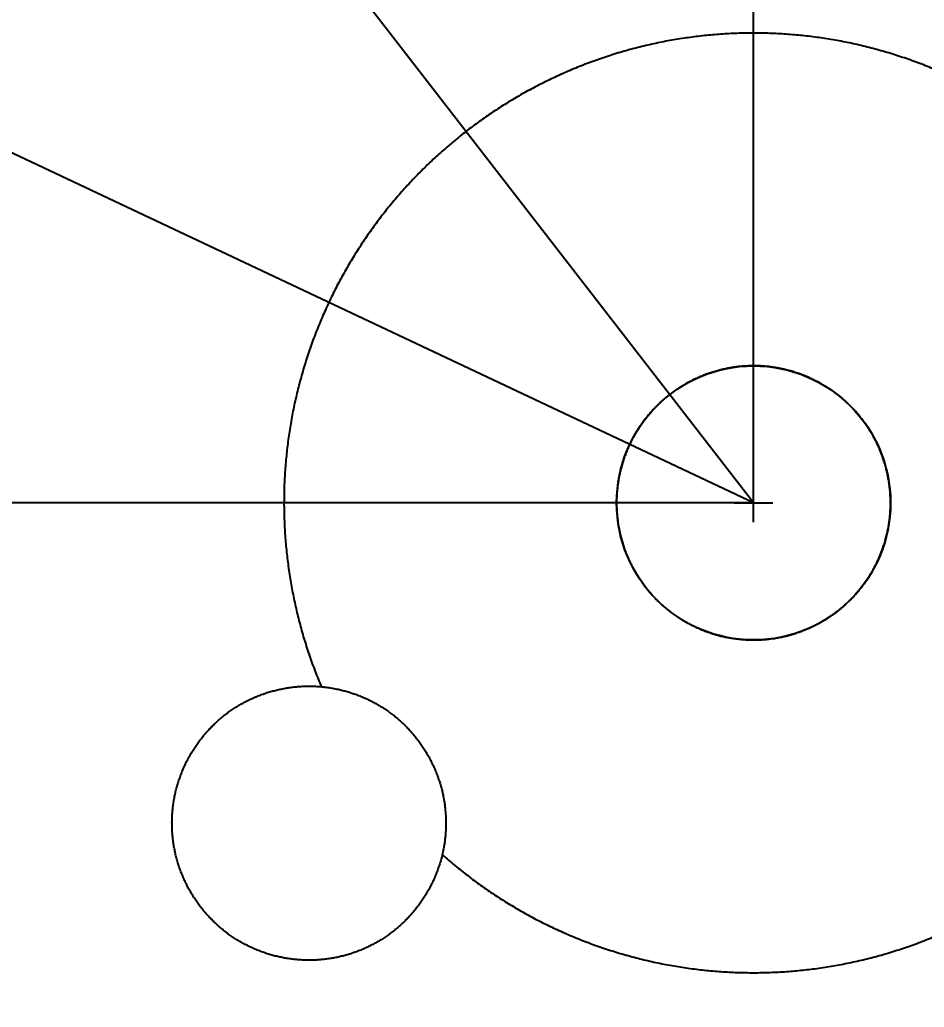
# Model space of a CAD drawing. Header units: inches. Extents: x -422 to 301, y 482 to 1125.
# Drawn here: x -41 to -31.71, y 807.38 to 817.51 of the extents above; entities that cross this region are included whole.
import ezdxf

# ---------------------------------------------------------------- set-up
doc = ezdxf.new("R2010")
doc.units = ezdxf.units.IN
doc.header["$LTSCALE"] = 1.21
doc.header["$MEASUREMENT"] = 0
doc.header["$PDMODE"] = 3
doc.header["$PDSIZE"] = 0.3125
doc.layers.get('0').update_dxf_attribs({"color": 5, "linetype": 'CONTINUOUS'})
doc.layers.get('Defpoints').update_dxf_attribs({"linetype": 'CONTINUOUS'})
doc.layers.add('剖面线层', color=2, linetype='CONTINUOUS', lineweight=25)
doc.styles.get("Standard").update_dxf_attribs({"font": 'txt', "width": 0.8})
doc.dimstyles.get("Standard").update_dxf_attribs({"dimtxt": 0.15625, "dimasz": 0.1875, "dimexe": 0.18, "dimexo": 0.0625, "dimgap": 0.09, "dimtad": 0, "dimtih": 1, "dimtoh": 1, "dimzin": 4, "dimdsep": 46, "dimtxsty": 'Standard', "dimblk": 'CLOSED', "dimblk1": 'CLOSED', "dimblk2": 'CLOSED', "dimcen": 0.09, "dimadec": 0, "dimazin": 0, "dimtp": 0.01, "dimtm": 0.01, "dimtfac": 1, "dimtofl": 0, "dimtmove": 0, "dimatfit": 3, "dimldrblk": 'CLOSED', "dimfxl": 1, "dimtolj": 1, "dimtzin": 4, "dimarcsym": 0})
picture_1 = doc.add_image_def('image1.jpg', size_in_pixel=(750, 1017))

# ---------------------------------------------------------------- blocks, each defined once
blk = doc.blocks.new('_ClosedBlank')
at = {"color": 0, "linetype": 'ByBlock', "lineweight": -2}
for p, q in [((-1, 0.1667), (0, 0)), ((-1, 0.1667), (-1, -0.1667)), ((0, 0), (-1, -0.1667))]:
    blk.add_line(p, q, dxfattribs=at)
blk = doc.blocks.new('*D35')
at = {"color": 0, "lineweight": -2, "transparency": 16777216}
for p, q in [((-47.689, 824.258), (-44.314, 821.482)), ((-33.46, 812.355), (-33.46, 812.751)), ((-33.658, 812.553), (-33.262, 812.553))]:
    blk.add_line(p, q, dxfattribs=at)
at = {"layer": 'Defpoints', "color": 0, "transparency": 16777216}
for p in [(-42.77, 820.212), (-24.151, 804.895)]:
    blk.add_point(p, dxfattribs=at)
at = {"color": 0, "lineweight": -2, "transparency": 16777216, "xscale": 2, "yscale": 2, "zscale": 2, "rotation": 320.558791969934}
blk.add_blockref('_ClosedBlank', (-42.77, 820.212), dxfattribs=at)
at = {"color": 0, "transparency": 16777216, "insert": (-51.775, 827.619), "char_height": 3, "attachment_point": 5, "rotation": 320.5588}
blk.add_mtext('\\A1;∅24.11', dxfattribs=at)
blk = doc.blocks.new('*D36')
at = {"color": 0, "lineweight": -2, "transparency": 16777216}
blk.add_line((-43.761, 817.41), (-48.582, 819.683), dxfattribs=at)
for start, end in [(97.0253, 112.1797), (132.5775, 147.732)]:
    blk.add_arc((-33.46, 812.553), 16.322, start, end, dxfattribs=at)
at = {"layer": 'Defpoints', "color": 0, "transparency": 16777216}
for p in [(-33.46, 831.082), (-39.465, 827.73), (-43.637, 817.351), (-33.46, 812.553), (-33.46, 812.553)]:
    blk.add_point(p, dxfattribs=at)
at = {"color": 0, "lineweight": -2, "transparency": 16777216, "xscale": 2, "yscale": 2, "zscale": 2}
for p, rotation in [((-33.46, 828.875), 3.512627299331547), ((-48.224, 819.514), 241.2446110549045)]:
    blk.add_blockref('_ClosedBlank', p, dxfattribs=dict(at, rotation=rotation))
at = {"color": 0, "transparency": 16777216, "insert": (-42.201, 826.337), "char_height": 3, "attachment_point": 5, "rotation": 32.3786}
blk.add_mtext('\\A1;65°', dxfattribs=at)

msp = doc.modelspace()

# ---------------------------------------------------------------- linework, layer by layer
for q in [(-33.46, 831.082), (-40.842, 822.084), (-43.637, 817.351)]:
    msp.add_line((-33.46, 812.553), q)
at = {"color": 1}
msp.add_line((-33.46, 812.553), (-79.199, 812.553), dxfattribs=at)
for radius in [11.959, 1.406]:
    msp.add_circle((-33.46, 812.553), radius)
at = {"layer": '剖面线层', "color": 1, "linetype": 'Continuous', "lineweight": 25}
for p, q in [((-37.873, 810.664), (-37.873, 810.664)), ((-37.727, 810.641), (-37.711, 810.637)), ((-37.585, 810.602), (-37.564, 810.595)), ((-37.471, 810.558), (-37.466, 810.556)), ((-37.382, 810.517), (-37.372, 810.512)), ((-37.275, 810.456), (-37.261, 810.446)), ((-36.632, 809.456), (-36.629, 809.435)), ((-36.619, 809.236), (-36.62, 809.227)), ((-36.662, 808.92), (-36.669, 808.896)), ((-36.657, 808.944), (-36.662, 808.92))]:
    msp.add_line(p, q, dxfattribs=at)
at = {"layer": '剖面线层', "color": 1}
msp.add_circle((-33.461, 812.553), 10.045, dxfattribs=at)
at = {"layer": '剖面线层', "color": 1, "linetype": 'Continuous', "lineweight": 25}
for points, knots in [([(-30.264, 816.163), (-30.27, 816.169), (-30.297, 816.193), (-30.345, 816.234), (-30.41, 816.288), (-30.476, 816.341), (-30.542, 816.392), (-30.61, 816.442), (-30.678, 816.492), (-30.747, 816.54), (-30.817, 816.586), (-30.888, 816.632), (-30.959, 816.676), (-31.032, 816.719), (-31.105, 816.761), (-31.179, 816.801), (-31.253, 816.841), (-31.328, 816.878), (-31.404, 816.915), (-31.48, 816.95), (-31.558, 816.984), (-31.635, 817.017), (-31.713, 817.048), (-31.792, 817.078), (-31.871, 817.106), (-31.951, 817.133), (-32.031, 817.159), (-32.112, 817.183), (-32.193, 817.206), (-32.274, 817.227), (-32.356, 817.247), (-32.438, 817.266), (-32.52, 817.283), (-32.603, 817.299), (-32.686, 817.313), (-32.769, 817.326), (-32.853, 817.337), (-32.936, 817.347), (-33.02, 817.355), (-33.104, 817.362), (-33.188, 817.368), (-33.272, 817.372), (-33.356, 817.374), (-33.44, 817.375), (-33.524, 817.375), (-33.608, 817.373), (-33.692, 817.37), (-33.776, 817.365), (-33.86, 817.359), (-33.944, 817.351), (-34.028, 817.342), (-34.111, 817.331), (-34.195, 817.319), (-34.278, 817.306), (-34.361, 817.291), (-34.443, 817.274), (-34.525, 817.256), (-34.607, 817.237), (-34.689, 817.216), (-34.77, 817.194), (-34.851, 817.171), (-34.931, 817.146), (-35.011, 817.119), (-35.091, 817.092), (-35.169, 817.062), (-35.248, 817.032), (-35.326, 817), (-35.403, 816.967), (-35.48, 816.932), (-35.556, 816.896), (-35.631, 816.859), (-35.706, 816.821), (-35.78, 816.781), (-35.854, 816.74), (-35.926, 816.697), (-35.998, 816.654), (-36.07, 816.609), (-36.14, 816.562), (-36.21, 816.515), (-36.278, 816.467), (-36.346, 816.417), (-36.413, 816.366), (-36.479, 816.314), (-36.544, 816.26), (-36.609, 816.206), (-36.672, 816.151), (-36.734, 816.094), (-36.795, 816.036), (-36.856, 815.978), (-36.915, 815.918), (-36.973, 815.857), (-37.03, 815.795), (-37.086, 815.732), (-37.141, 815.669), (-37.195, 815.604), (-37.248, 815.538), (-37.299, 815.472), (-37.35, 815.404), (-37.399, 815.336), (-37.447, 815.267), (-37.493, 815.197), (-37.539, 815.126), (-37.583, 815.054), (-37.626, 814.982), (-37.668, 814.909), (-37.708, 814.835), (-37.748, 814.761), (-37.785, 814.686), (-37.822, 814.61), (-37.857, 814.533), (-37.891, 814.456), (-37.924, 814.379), (-37.955, 814.301), (-37.985, 814.222), (-38.013, 814.143), (-38.04, 814.063), (-38.066, 813.983), (-38.09, 813.902), (-38.113, 813.821), (-38.134, 813.74), (-38.154, 813.658), (-38.173, 813.576), (-38.19, 813.494), (-38.206, 813.411), (-38.22, 813.328), (-38.233, 813.245), (-38.244, 813.161), (-38.254, 813.078), (-38.262, 812.994), (-38.269, 812.91), (-38.275, 812.826), (-38.279, 812.742), (-38.281, 812.658), (-38.282, 812.574), (-38.282, 812.49), (-38.28, 812.406), (-38.277, 812.321), (-38.272, 812.237), (-38.266, 812.154), (-38.258, 812.07), (-38.249, 811.986), (-38.238, 811.903), (-38.226, 811.819), (-38.213, 811.736), (-38.198, 811.653), (-38.181, 811.571), (-38.163, 811.489), (-38.144, 811.407), (-38.123, 811.325), (-38.101, 811.244), (-38.078, 811.163), (-38.053, 811.083), (-38.026, 811.003), (-37.999, 810.923), (-37.97, 810.844), (-37.939, 810.766), (-37.915, 810.707), (-37.901, 810.674), (-37.898, 810.667)], [0, 0, 0, 0, 0.001797, 0.008265, 0.014736, 0.021206, 0.027677, 0.034149, 0.040618, 0.047086, 0.053558, 0.060027, 0.066501, 0.072967, 0.07944, 0.085907, 0.092378, 0.098848, 0.105323, 0.111789, 0.118259, 0.124729, 0.1312, 0.137674, 0.144144, 0.150611, 0.157082, 0.163552, 0.17002, 0.176489, 0.182962, 0.189431, 0.195903, 0.202374, 0.208844, 0.215315, 0.221782, 0.228252, 0.234721, 0.241195, 0.247665, 0.254132, 0.260603, 0.267075, 0.273542, 0.280013, 0.286486, 0.292956, 0.299426, 0.305895, 0.312363, 0.318837, 0.325308, 0.331777, 0.338247, 0.344717, 0.351186, 0.357659, 0.364127, 0.370598, 0.377067, 0.383537, 0.390009, 0.396479, 0.402948, 0.40942, 0.415888, 0.422356, 0.428825, 0.435298, 0.441769, 0.448241, 0.45471, 0.461177, 0.467651, 0.474122, 0.48059, 0.487059, 0.493531, 0.5, 0.506469, 0.512941, 0.51941, 0.525878, 0.532349, 0.538823, 0.54529, 0.551759, 0.558231, 0.564702, 0.571175, 0.577644, 0.584112, 0.59058, 0.597052, 0.603521, 0.609991, 0.616463, 0.622933, 0.629402, 0.635873, 0.642341, 0.648814, 0.655283, 0.661753, 0.668223, 0.674692, 0.681163, 0.687637, 0.694105, 0.700574, 0.707044, 0.713514, 0.719987, 0.726458, 0.732925, 0.739397, 0.745868, 0.752335, 0.758805, 0.765279, 0.771748, 0.778218, 0.784685, 0.791156, 0.797626, 0.804097, 0.810569, 0.817038, 0.823511, 0.82998, 0.836448, 0.842918, 0.849389, 0.855856, 0.862326, 0.8688, 0.875271, 0.881741, 0.888211, 0.894677, 0.901152, 0.907622, 0.914093, 0.92056, 0.927033, 0.933499, 0.939973, 0.946442, 0.952914, 0.959382, 0.965851, 0.972323, 0.978794, 0.985264, 0.991735, 0.998203, 1, 1, 1, 1]), ([(-36.657, 808.943), (-36.651, 808.938), (-36.624, 808.914), (-36.576, 808.873), (-36.511, 808.819), (-36.445, 808.766), (-36.379, 808.715), (-36.311, 808.664), (-36.243, 808.615), (-36.174, 808.567), (-36.104, 808.52), (-36.033, 808.475), (-35.962, 808.431), (-35.889, 808.388), (-35.816, 808.346), (-35.742, 808.305), (-35.668, 808.266), (-35.593, 808.228), (-35.517, 808.192), (-35.44, 808.157), (-35.363, 808.123), (-35.286, 808.09), (-35.208, 808.059), (-35.129, 808.029), (-35.05, 808.001), (-34.97, 807.974), (-34.89, 807.948), (-34.809, 807.924), (-34.728, 807.901), (-34.647, 807.88), (-34.565, 807.86), (-34.483, 807.841), (-34.401, 807.824), (-34.318, 807.808), (-34.235, 807.794), (-34.152, 807.781), (-34.068, 807.77), (-33.985, 807.76), (-33.901, 807.751), (-33.817, 807.745), (-33.733, 807.739), (-33.649, 807.735), (-33.565, 807.733), (-33.481, 807.731), (-33.397, 807.732), (-33.313, 807.734), (-33.229, 807.737), (-33.144, 807.742), (-33.061, 807.748), (-32.977, 807.756), (-32.893, 807.765), (-32.81, 807.775), (-32.726, 807.788), (-32.643, 807.801), (-32.56, 807.816), (-32.478, 807.833), (-32.396, 807.85), (-32.314, 807.87), (-32.232, 807.89), (-32.151, 807.913), (-32.07, 807.936), (-31.99, 807.961), (-31.91, 807.988), (-31.83, 808.015), (-31.751, 808.044), (-31.673, 808.075), (-31.595, 808.107), (-31.518, 808.14), (-31.441, 808.175), (-31.365, 808.211), (-31.29, 808.248), (-31.215, 808.286), (-31.141, 808.326), (-31.067, 808.367), (-30.994, 808.41), (-30.923, 808.453), (-30.851, 808.498), (-30.781, 808.544), (-30.711, 808.592), (-30.643, 808.64), (-30.575, 808.69), (-30.508, 808.741), (-30.442, 808.793), (-30.377, 808.846), (-30.312, 808.901), (-30.249, 808.956), (-30.187, 809.013), (-30.126, 809.071), (-30.065, 809.129), (-30.006, 809.189), (-29.948, 809.25), (-29.891, 809.312), (-29.835, 809.375), (-29.78, 809.438), (-29.726, 809.503), (-29.673, 809.569), (-29.622, 809.635), (-29.571, 809.703), (-29.522, 809.771), (-29.474, 809.84), (-29.428, 809.91), (-29.382, 809.981), (-29.338, 810.052), (-29.295, 810.125), (-29.253, 810.198), (-29.212, 810.272), (-29.173, 810.346), (-29.135, 810.421), (-29.099, 810.497), (-29.064, 810.573), (-29.03, 810.651), (-28.997, 810.728), (-28.966, 810.806), (-28.936, 810.885), (-28.908, 810.964), (-28.881, 811.044), (-28.855, 811.124), (-28.831, 811.205), (-28.808, 811.286), (-28.787, 811.367), (-28.767, 811.449), (-28.748, 811.531), (-28.731, 811.613), (-28.715, 811.696), (-28.701, 811.779), (-28.688, 811.862), (-28.677, 811.945), (-28.667, 812.029), (-28.659, 812.113), (-28.652, 812.197), (-28.646, 812.281), (-28.642, 812.365), (-28.64, 812.449), (-28.638, 812.533), (-28.639, 812.617), (-28.641, 812.701), (-28.644, 812.785), (-28.649, 812.869), (-28.655, 812.953), (-28.663, 813.037), (-28.672, 813.121), (-28.683, 813.204), (-28.695, 813.288), (-28.708, 813.371), (-28.723, 813.453), (-28.74, 813.536), (-28.757, 813.618), (-28.777, 813.7), (-28.797, 813.782), (-28.82, 813.863), (-28.843, 813.944), (-28.868, 814.024), (-28.895, 814.104), (-28.922, 814.183), (-28.951, 814.262), (-28.982, 814.341), (-29.006, 814.4), (-29.02, 814.433), (-29.023, 814.44)], [0, 0, 0, 0, 0.001797, 0.008265, 0.014736, 0.021206, 0.027677, 0.034149, 0.040618, 0.047086, 0.053558, 0.060027, 0.066501, 0.072967, 0.07944, 0.085907, 0.092378, 0.098848, 0.105323, 0.111789, 0.118259, 0.124729, 0.1312, 0.137674, 0.144144, 0.150611, 0.157082, 0.163552, 0.17002, 0.176489, 0.182962, 0.189432, 0.195904, 0.202372, 0.208843, 0.215313, 0.221782, 0.228254, 0.234723, 0.241196, 0.247666, 0.254134, 0.260603, 0.267075, 0.273542, 0.280011, 0.286486, 0.292956, 0.299426, 0.305897, 0.312363, 0.318838, 0.325307, 0.331778, 0.338245, 0.344718, 0.351185, 0.357659, 0.364127, 0.370599, 0.377067, 0.383536, 0.390008, 0.396479, 0.402949, 0.40942, 0.415888, 0.422356, 0.428826, 0.435297, 0.441769, 0.448241, 0.45471, 0.461177, 0.467651, 0.474122, 0.480591, 0.487059, 0.493531, 0.5, 0.506469, 0.512941, 0.519409, 0.525878, 0.532349, 0.538823, 0.54529, 0.551759, 0.558231, 0.564703, 0.571174, 0.577644, 0.584112, 0.59058, 0.597051, 0.603521, 0.609992, 0.616464, 0.622933, 0.629401, 0.635873, 0.642341, 0.648815, 0.655282, 0.661755, 0.668222, 0.674693, 0.681162, 0.687637, 0.694103, 0.700574, 0.707044, 0.713514, 0.719989, 0.726458, 0.732925, 0.739397, 0.745866, 0.752334, 0.758804, 0.765277, 0.771746, 0.778218, 0.784687, 0.791157, 0.797628, 0.804096, 0.810568, 0.817038, 0.823511, 0.82998, 0.836448, 0.842918, 0.849389, 0.855856, 0.862326, 0.8688, 0.875271, 0.881741, 0.888211, 0.894677, 0.901152, 0.907622, 0.914093, 0.92056, 0.927033, 0.933499, 0.939973, 0.946442, 0.952914, 0.959382, 0.965851, 0.972323, 0.978794, 0.985264, 0.991735, 0.998203, 1, 1, 1, 1]), ([(-32.806, 811.309), (-32.813, 811.305), (-32.827, 811.298), (-32.849, 811.287), (-32.872, 811.276), (-32.894, 811.266), (-32.916, 811.257), (-32.939, 811.247), (-32.962, 811.238), (-32.985, 811.23), (-33.008, 811.222), (-33.032, 811.214), (-33.055, 811.207), (-33.079, 811.2), (-33.102, 811.193), (-33.126, 811.187), (-33.15, 811.182), (-33.174, 811.176), (-33.198, 811.172), (-33.222, 811.167), (-33.246, 811.163), (-33.271, 811.16), (-33.295, 811.157), (-33.319, 811.154), (-33.344, 811.152), (-33.368, 811.15), (-33.393, 811.149), (-33.417, 811.148), (-33.442, 811.147), (-33.466, 811.147), (-33.491, 811.147), (-33.516, 811.148), (-33.54, 811.149), (-33.565, 811.151), (-33.589, 811.153), (-33.613, 811.155), (-33.638, 811.158), (-33.662, 811.162), (-33.686, 811.165), (-33.711, 811.169), (-33.735, 811.174), (-33.759, 811.179), (-33.783, 811.184), (-33.807, 811.19), (-33.83, 811.197), (-33.854, 811.203), (-33.877, 811.21), (-33.901, 811.218), (-33.924, 811.226), (-33.947, 811.234), (-33.97, 811.243), (-33.993, 811.252), (-34.015, 811.261), (-34.038, 811.271), (-34.06, 811.281), (-34.082, 811.292), (-34.104, 811.303), (-34.126, 811.314), (-34.148, 811.326), (-34.169, 811.338), (-34.19, 811.351), (-34.211, 811.364), (-34.231, 811.377), (-34.252, 811.391), (-34.272, 811.405), (-34.292, 811.419), (-34.312, 811.434), (-34.331, 811.449), (-34.35, 811.464), (-34.369, 811.48), (-34.388, 811.496), (-34.406, 811.512), (-34.424, 811.529), (-34.442, 811.546), (-34.459, 811.563), (-34.476, 811.581), (-34.493, 811.599), (-34.51, 811.617), (-34.526, 811.635), (-34.542, 811.654), (-34.557, 811.673), (-34.572, 811.692), (-34.587, 811.712), (-34.602, 811.732), (-34.616, 811.752), (-34.63, 811.772), (-34.643, 811.792), (-34.656, 811.813), (-34.669, 811.834), (-34.681, 811.855), (-34.694, 811.877), (-34.705, 811.898), (-34.716, 811.92), (-34.727, 811.942), (-34.738, 811.964), (-34.748, 811.987), (-34.757, 812.009), (-34.767, 812.032), (-34.776, 812.055), (-34.784, 812.078), (-34.792, 812.101), (-34.8, 812.125), (-34.807, 812.148), (-34.814, 812.171), (-34.821, 812.195), (-34.827, 812.219), (-34.832, 812.243), (-34.837, 812.267), (-34.842, 812.291), (-34.847, 812.315), (-34.851, 812.339), (-34.854, 812.364), (-34.857, 812.388), (-34.86, 812.412), (-34.862, 812.437), (-34.864, 812.461), (-34.865, 812.486), (-34.866, 812.51), (-34.867, 812.535), (-34.867, 812.559), (-34.867, 812.584), (-34.866, 812.608), (-34.865, 812.633), (-34.863, 812.657), (-34.861, 812.682), (-34.859, 812.706), (-34.856, 812.731), (-34.852, 812.755), (-34.849, 812.779), (-34.845, 812.804), (-34.84, 812.828), (-34.835, 812.852), (-34.829, 812.876), (-34.824, 812.899), (-34.817, 812.923), (-34.811, 812.947), (-34.804, 812.97), (-34.796, 812.994), (-34.788, 813.017), (-34.78, 813.04), (-34.771, 813.063), (-34.762, 813.086), (-34.753, 813.108), (-34.743, 813.131), (-34.733, 813.153), (-34.722, 813.175), (-34.711, 813.197), (-34.7, 813.219), (-34.688, 813.24), (-34.676, 813.262), (-34.663, 813.283), (-34.65, 813.304), (-34.637, 813.324), (-34.623, 813.345), (-34.609, 813.365), (-34.595, 813.385), (-34.58, 813.405), (-34.565, 813.424), (-34.55, 813.443), (-34.534, 813.462), (-34.518, 813.481), (-34.502, 813.499), (-34.485, 813.517), (-34.468, 813.535), (-34.451, 813.552), (-34.433, 813.569), (-34.415, 813.586), (-34.397, 813.603), (-34.379, 813.619), (-34.36, 813.635), (-34.341, 813.65), (-34.322, 813.665), (-34.302, 813.68), (-34.282, 813.695), (-34.262, 813.709), (-34.242, 813.723), (-34.221, 813.736), (-34.201, 813.749), (-34.18, 813.762), (-34.159, 813.774), (-34.137, 813.786), (-34.115, 813.798), (-34.094, 813.809), (-34.077, 813.818), (-34.062, 813.825), (-34.047, 813.832), (-34.027, 813.841), (-34.004, 813.85), (-33.982, 813.86), (-33.959, 813.869), (-33.936, 813.877), (-33.913, 813.885), (-33.889, 813.893), (-33.866, 813.9), (-33.842, 813.907), (-33.819, 813.913), (-33.795, 813.92), (-33.771, 813.925), (-33.747, 813.93), (-33.723, 813.935), (-33.699, 813.94), (-33.675, 813.944), (-33.65, 813.947), (-33.626, 813.95), (-33.602, 813.953), (-33.577, 813.955), (-33.553, 813.957), (-33.528, 813.958), (-33.504, 813.959), (-33.479, 813.96), (-33.455, 813.96), (-33.43, 813.96), (-33.405, 813.959), (-33.381, 813.958), (-33.356, 813.956), (-33.332, 813.954), (-33.308, 813.952), (-33.283, 813.949), (-33.259, 813.945), (-33.235, 813.942), (-33.21, 813.937), (-33.186, 813.933), (-33.162, 813.928), (-33.138, 813.922), (-33.114, 813.917), (-33.091, 813.91), (-33.067, 813.904), (-33.044, 813.897), (-33.02, 813.889), (-32.997, 813.881), (-32.974, 813.873), (-32.951, 813.864), (-32.928, 813.855), (-32.905, 813.846), (-32.883, 813.836), (-32.861, 813.826), (-32.839, 813.815), (-32.817, 813.804), (-32.795, 813.792), (-32.773, 813.781), (-32.752, 813.768), (-32.731, 813.756), (-32.71, 813.743), (-32.689, 813.73), (-32.669, 813.716), (-32.649, 813.702), (-32.629, 813.688), (-32.609, 813.673), (-32.59, 813.658), (-32.571, 813.643), (-32.552, 813.627), (-32.533, 813.611), (-32.515, 813.595), (-32.497, 813.578), (-32.479, 813.561), (-32.462, 813.544), (-32.445, 813.526), (-32.428, 813.508), (-32.411, 813.49), (-32.395, 813.472), (-32.379, 813.453), (-32.364, 813.434), (-32.349, 813.415), (-32.334, 813.395), (-32.319, 813.375), (-32.305, 813.355), (-32.291, 813.335), (-32.278, 813.314), (-32.265, 813.294), (-32.252, 813.273), (-32.24, 813.251), (-32.227, 813.23), (-32.216, 813.208), (-32.205, 813.187), (-32.194, 813.165), (-32.183, 813.142), (-32.173, 813.12), (-32.164, 813.097), (-32.154, 813.075), (-32.145, 813.052), (-32.137, 813.029), (-32.129, 813.006), (-32.121, 812.982), (-32.114, 812.959), (-32.107, 812.935), (-32.1, 812.912), (-32.094, 812.888), (-32.089, 812.864), (-32.084, 812.84), (-32.079, 812.816), (-32.074, 812.792), (-32.07, 812.768), (-32.067, 812.743), (-32.064, 812.719), (-32.061, 812.695), (-32.059, 812.67), (-32.057, 812.646), (-32.056, 812.621), (-32.055, 812.597), (-32.054, 812.572), (-32.054, 812.547), (-32.054, 812.523), (-32.055, 812.498), (-32.056, 812.474), (-32.058, 812.449), (-32.06, 812.425), (-32.062, 812.4), (-32.065, 812.376), (-32.069, 812.352), (-32.072, 812.328), (-32.076, 812.303), (-32.081, 812.279), (-32.086, 812.255), (-32.092, 812.231), (-32.097, 812.207), (-32.104, 812.184), (-32.11, 812.16), (-32.117, 812.137), (-32.125, 812.113), (-32.133, 812.09), (-32.141, 812.067), (-32.15, 812.044), (-32.159, 812.021), (-32.168, 811.998), (-32.178, 811.976), (-32.188, 811.954), (-32.199, 811.932), (-32.21, 811.91), (-32.222, 811.888), (-32.233, 811.866), (-32.245, 811.845), (-32.258, 811.824), (-32.271, 811.803), (-32.284, 811.782), (-32.298, 811.762), (-32.312, 811.742), (-32.326, 811.722), (-32.341, 811.702), (-32.356, 811.683), (-32.371, 811.664), (-32.387, 811.645), (-32.403, 811.626), (-32.419, 811.608), (-32.434, 811.592), (-32.445, 811.58), (-32.457, 811.568), (-32.47, 811.555), (-32.488, 811.538), (-32.506, 811.521), (-32.524, 811.504), (-32.542, 811.488), (-32.561, 811.472), (-32.58, 811.457), (-32.599, 811.442), (-32.619, 811.427), (-32.639, 811.412), (-32.659, 811.398), (-32.679, 811.384), (-32.699, 811.371), (-32.72, 811.358), (-32.741, 811.345), (-32.762, 811.332), (-32.784, 811.32), (-32.798, 811.313), (-32.806, 811.309)], [0, 0, 0, 0, 0.002777, 0.005553, 0.008329, 0.011102, 0.013889, 0.016666, 0.019437, 0.022222, 0.025001, 0.027777, 0.030547, 0.033325, 0.036102, 0.038887, 0.041664, 0.044442, 0.047221, 0.05, 0.052774, 0.055552, 0.058328, 0.06111, 0.063886, 0.066665, 0.069438, 0.07222, 0.075, 0.077771, 0.080554, 0.08333, 0.086107, 0.088885, 0.091665, 0.094442, 0.097217, 0.100002, 0.102774, 0.105546, 0.108331, 0.111106, 0.113883, 0.116663, 0.119441, 0.122218, 0.124994, 0.127777, 0.130548, 0.133328, 0.13611, 0.138883, 0.141662, 0.144439, 0.147221, 0.149996, 0.152774, 0.155556, 0.158327, 0.161106, 0.163884, 0.166661, 0.169446, 0.172223, 0.175002, 0.177771, 0.180547, 0.183327, 0.186111, 0.188882, 0.191659, 0.194446, 0.197219, 0.199995, 0.202771, 0.205548, 0.208328, 0.21111, 0.213887, 0.216661, 0.21944, 0.222216, 0.225, 0.227774, 0.230548, 0.233332, 0.236108, 0.238888, 0.241661, 0.244438, 0.24722, 0.25, 0.252777, 0.255553, 0.258329, 0.261103, 0.263889, 0.266666, 0.269437, 0.272222, 0.275001, 0.277777, 0.280547, 0.283325, 0.286102, 0.288887, 0.291664, 0.294442, 0.297221, 0.299992, 0.302774, 0.305552, 0.308328, 0.31111, 0.313886, 0.316665, 0.319438, 0.32222, 0.325, 0.327771, 0.330554, 0.33333, 0.336107, 0.338885, 0.341665, 0.344442, 0.347217, 0.350002, 0.352774, 0.355546, 0.358331, 0.361106, 0.363883, 0.366663, 0.369441, 0.372218, 0.374994, 0.377777, 0.380548, 0.383328, 0.38611, 0.388883, 0.391662, 0.394439, 0.39722, 0.399996, 0.402774, 0.405548, 0.408327, 0.411106, 0.413884, 0.416661, 0.419446, 0.422223, 0.425002, 0.427771, 0.430547, 0.433327, 0.436111, 0.438882, 0.441659, 0.444446, 0.447219, 0.449995, 0.452771, 0.455548, 0.458328, 0.46111, 0.463887, 0.466661, 0.46944, 0.472216, 0.475, 0.477774, 0.480548, 0.483332, 0.486108, 0.488888, 0.491661, 0.494438, 0.49722, 0.5, 0.502777, 0.505553, 0.506488, 0.508329, 0.511103, 0.513889, 0.516667, 0.519437, 0.522222, 0.525001, 0.527777, 0.530547, 0.533325, 0.536103, 0.538887, 0.541664, 0.544442, 0.547222, 0.549992, 0.552774, 0.555552, 0.558328, 0.56111, 0.563886, 0.566665, 0.569438, 0.57222, 0.575, 0.577771, 0.580554, 0.58333, 0.586107, 0.588885, 0.591665, 0.594442, 0.597217, 0.600002, 0.602774, 0.605546, 0.608331, 0.611106, 0.613883, 0.616663, 0.619441, 0.622218, 0.624994, 0.627777, 0.630548, 0.633328, 0.63611, 0.638883, 0.641662, 0.644439, 0.647221, 0.649996, 0.652774, 0.655556, 0.658327, 0.661106, 0.663884, 0.666661, 0.669446, 0.672223, 0.675002, 0.677771, 0.680547, 0.683327, 0.686111, 0.688882, 0.691659, 0.694446, 0.697219, 0.699995, 0.702771, 0.705548, 0.708328, 0.71111, 0.713887, 0.716661, 0.71944, 0.722216, 0.725, 0.727774, 0.730548, 0.733332, 0.736108, 0.738888, 0.741661, 0.744438, 0.74722, 0.75, 0.752777, 0.755553, 0.758329, 0.761103, 0.763889, 0.766666, 0.769437, 0.772222, 0.775001, 0.777777, 0.780547, 0.783325, 0.786102, 0.788887, 0.791664, 0.794442, 0.797221, 0.799992, 0.802774, 0.805552, 0.808328, 0.81111, 0.813886, 0.816665, 0.819438, 0.82222, 0.825, 0.827771, 0.830554, 0.83333, 0.836107, 0.838885, 0.841665, 0.844442, 0.847217, 0.850002, 0.852774, 0.855546, 0.858331, 0.861106, 0.863883, 0.866663, 0.869441, 0.872218, 0.874994, 0.877777, 0.880548, 0.883328, 0.88611, 0.888883, 0.891662, 0.894439, 0.89722, 0.899996, 0.902774, 0.905556, 0.908327, 0.911106, 0.913884, 0.916661, 0.919446, 0.922223, 0.925002, 0.927771, 0.930547, 0.933327, 0.936111, 0.938882, 0.941659, 0.944446, 0.947219, 0.94906, 0.949995, 0.952771, 0.955548, 0.958328, 0.96111, 0.963887, 0.966661, 0.96944, 0.972216, 0.975, 0.977774, 0.980548, 0.983332, 0.986108, 0.988888, 0.991661, 0.994438, 0.99722, 1, 1, 1, 1]), ([(-36.669, 808.896), (-36.671, 808.889), (-36.675, 808.873), (-36.682, 808.849), (-36.69, 808.826), (-36.698, 808.803), (-36.706, 808.78), (-36.715, 808.757), (-36.724, 808.734), (-36.733, 808.711), (-36.743, 808.689), (-36.753, 808.666), (-36.764, 808.644), (-36.775, 808.622), (-36.787, 808.601), (-36.798, 808.579), (-36.811, 808.558), (-36.823, 808.537), (-36.836, 808.516), (-36.849, 808.495), (-36.863, 808.475), (-36.877, 808.455), (-36.891, 808.435), (-36.906, 808.415), (-36.921, 808.396), (-36.936, 808.376), (-36.952, 808.358), (-36.968, 808.339), (-36.984, 808.321), (-37.001, 808.303), (-37.018, 808.285), (-37.035, 808.267), (-37.053, 808.25), (-37.071, 808.234), (-37.089, 808.217), (-37.107, 808.201), (-37.126, 808.185), (-37.145, 808.169), (-37.164, 808.154), (-37.184, 808.139), (-37.204, 808.125), (-37.224, 808.111), (-37.244, 808.097), (-37.265, 808.083), (-37.285, 808.07), (-37.306, 808.058), (-37.327, 808.045), (-37.349, 808.033), (-37.371, 808.022), (-37.392, 808.01), (-37.414, 808), (-37.437, 807.989), (-37.459, 807.979), (-37.482, 807.969), (-37.504, 807.96), (-37.527, 807.951), (-37.55, 807.943), (-37.573, 807.934), (-37.597, 807.927), (-37.62, 807.919), (-37.644, 807.913), (-37.667, 807.906), (-37.691, 807.9), (-37.715, 807.894), (-37.739, 807.889), (-37.763, 807.885), (-37.787, 807.88), (-37.811, 807.876), (-37.836, 807.873), (-37.86, 807.87), (-37.884, 807.867), (-37.909, 807.865), (-37.933, 807.863), (-37.958, 807.861), (-37.982, 807.86), (-38.007, 807.86), (-38.032, 807.86), (-38.056, 807.86), (-38.081, 807.861), (-38.105, 807.862), (-38.13, 807.864), (-38.154, 807.866), (-38.178, 807.868), (-38.203, 807.871), (-38.227, 807.874), (-38.251, 807.878), (-38.276, 807.882), (-38.3, 807.887), (-38.324, 807.892), (-38.348, 807.897), (-38.372, 807.903), (-38.395, 807.909), (-38.419, 807.916), (-38.442, 807.923), (-38.466, 807.93), (-38.489, 807.938), (-38.512, 807.947), (-38.535, 807.955), (-38.558, 807.964), (-38.581, 807.974), (-38.603, 807.984), (-38.625, 807.994), (-38.647, 808.005), (-38.669, 808.016), (-38.691, 808.027), (-38.713, 808.039), (-38.734, 808.051), (-38.755, 808.064), (-38.776, 808.077), (-38.797, 808.09), (-38.817, 808.104), (-38.837, 808.118), (-38.857, 808.132), (-38.877, 808.147), (-38.896, 808.162), (-38.915, 808.177), (-38.934, 808.193), (-38.953, 808.209), (-38.971, 808.225), (-38.989, 808.242), (-39.007, 808.259), (-39.024, 808.276), (-39.041, 808.293), (-39.058, 808.311), (-39.075, 808.33), (-39.091, 808.348), (-39.107, 808.367), (-39.122, 808.386), (-39.137, 808.405), (-39.152, 808.425), (-39.167, 808.444), (-39.181, 808.464), (-39.195, 808.485), (-39.208, 808.505), (-39.221, 808.526), (-39.234, 808.547), (-39.246, 808.568), (-39.259, 808.59), (-39.27, 808.611), (-39.281, 808.633), (-39.292, 808.655), (-39.303, 808.677), (-39.313, 808.7), (-39.322, 808.722), (-39.332, 808.745), (-39.341, 808.768), (-39.349, 808.791), (-39.357, 808.814), (-39.365, 808.837), (-39.372, 808.861), (-39.379, 808.884), (-39.386, 808.908), (-39.392, 808.932), (-39.397, 808.956), (-39.402, 808.98), (-39.407, 809.004), (-39.412, 809.028), (-39.416, 809.052), (-39.419, 809.076), (-39.422, 809.101), (-39.425, 809.125), (-39.427, 809.15), (-39.429, 809.174), (-39.43, 809.199), (-39.431, 809.223), (-39.432, 809.248), (-39.432, 809.272), (-39.432, 809.297), (-39.431, 809.321), (-39.43, 809.346), (-39.428, 809.37), (-39.426, 809.395), (-39.424, 809.419), (-39.421, 809.444), (-39.417, 809.468), (-39.414, 809.492), (-39.41, 809.516), (-39.405, 809.54), (-39.4, 809.564), (-39.395, 809.588), (-39.389, 809.612), (-39.382, 809.636), (-39.376, 809.66), (-39.369, 809.683), (-39.361, 809.706), (-39.353, 809.73), (-39.345, 809.753), (-39.336, 809.776), (-39.327, 809.799), (-39.318, 809.821), (-39.308, 809.844), (-39.298, 809.866), (-39.287, 809.888), (-39.276, 809.91), (-39.265, 809.932), (-39.253, 809.953), (-39.241, 809.975), (-39.228, 809.996), (-39.215, 810.017), (-39.202, 810.037), (-39.188, 810.058), (-39.174, 810.078), (-39.16, 810.098), (-39.145, 810.117), (-39.13, 810.137), (-39.115, 810.156), (-39.099, 810.175), (-39.083, 810.193), (-39.067, 810.212), (-39.05, 810.23), (-39.033, 810.247), (-39.016, 810.265), (-38.998, 810.282), (-38.98, 810.299), (-38.962, 810.315), (-38.944, 810.332), (-38.925, 810.347), (-38.906, 810.363), (-38.887, 810.378), (-38.867, 810.393), (-38.847, 810.408), (-38.827, 810.422), (-38.807, 810.435), (-38.787, 810.449), (-38.766, 810.462), (-38.745, 810.475), (-38.724, 810.487), (-38.702, 810.499), (-38.681, 810.511), (-38.659, 810.522), (-38.637, 810.533), (-38.614, 810.543), (-38.592, 810.554), (-38.57, 810.563), (-38.547, 810.572), (-38.524, 810.581), (-38.501, 810.59), (-38.478, 810.598), (-38.454, 810.606), (-38.431, 810.613), (-38.408, 810.62), (-38.384, 810.626), (-38.36, 810.632), (-38.336, 810.638), (-38.312, 810.643), (-38.288, 810.648), (-38.264, 810.652), (-38.24, 810.656), (-38.215, 810.66), (-38.191, 810.663), (-38.167, 810.666), (-38.142, 810.668), (-38.118, 810.67), (-38.093, 810.671), (-38.069, 810.672), (-38.044, 810.673), (-38.02, 810.673), (-37.995, 810.672), (-37.97, 810.672), (-37.946, 810.67), (-37.93, 810.669), (-37.921, 810.669)], [0, 0, 0, 0, 0.00386, 0.007718, 0.011586, 0.015438, 0.019302, 0.023169, 0.027023, 0.030886, 0.034746, 0.038612, 0.04247, 0.046332, 0.050199, 0.054049, 0.057913, 0.061774, 0.065633, 0.069504, 0.073364, 0.077227, 0.081076, 0.084934, 0.088798, 0.092669, 0.09652, 0.10038, 0.104253, 0.108108, 0.111966, 0.115826, 0.119685, 0.123549, 0.127416, 0.131276, 0.135131, 0.138994, 0.142853, 0.146723, 0.150579, 0.154434, 0.158304, 0.162163, 0.166026, 0.169881, 0.173741, 0.177608, 0.181472, 0.185332, 0.189191, 0.193049, 0.196904, 0.200777, 0.204637, 0.208488, 0.212359, 0.216223, 0.220081, 0.22393, 0.227793, 0.231653, 0.235524, 0.239383, 0.243244, 0.247108, 0.25097, 0.254825, 0.258687, 0.262545, 0.266412, 0.270271, 0.274134, 0.277988, 0.281855, 0.285719, 0.289571, 0.293439, 0.297298, 0.301157, 0.305019, 0.308883, 0.312743, 0.316599, 0.320471, 0.324324, 0.328177, 0.332048, 0.335905, 0.339765, 0.343629, 0.34749, 0.35135, 0.355209, 0.359077, 0.362928, 0.366792, 0.37066, 0.374514, 0.378377, 0.382236, 0.386103, 0.389961, 0.393822, 0.397689, 0.40154, 0.405403, 0.409264, 0.413124, 0.416995, 0.420855, 0.424717, 0.428567, 0.432425, 0.436289, 0.440159, 0.44401, 0.44787, 0.451744, 0.455599, 0.459457, 0.463316, 0.467176, 0.471039, 0.474906, 0.478767, 0.482622, 0.486485, 0.490344, 0.494213, 0.498069, 0.501925, 0.505794, 0.509653, 0.513516, 0.517371, 0.521232, 0.525099, 0.528962, 0.532822, 0.536681, 0.540539, 0.544394, 0.548268, 0.552128, 0.555979, 0.559849, 0.563713, 0.567571, 0.571421, 0.575283, 0.579143, 0.583014, 0.586874, 0.590735, 0.594598, 0.598449, 0.602316, 0.606177, 0.610035, 0.613902, 0.617761, 0.621625, 0.625478, 0.629346, 0.63321, 0.637061, 0.64093, 0.644788, 0.648648, 0.65251, 0.656373, 0.660234, 0.66409, 0.667962, 0.671814, 0.675667, 0.679539, 0.683395, 0.687255, 0.691119, 0.694981, 0.698841, 0.702699, 0.706567, 0.710419, 0.714283, 0.71815, 0.722004, 0.725867, 0.729726, 0.733593, 0.737451, 0.741313, 0.745168, 0.74903, 0.752894, 0.756755, 0.760614, 0.764485, 0.768345, 0.772208, 0.776057, 0.779915, 0.783779, 0.78765, 0.791501, 0.795361, 0.799234, 0.803089, 0.806947, 0.810807, 0.814666, 0.81853, 0.822397, 0.826257, 0.830112, 0.833975, 0.837834, 0.841704, 0.84556, 0.849415, 0.853285, 0.857144, 0.861007, 0.864862, 0.868722, 0.872589, 0.876453, 0.880312, 0.884172, 0.88803, 0.891885, 0.895758, 0.899618, 0.903469, 0.90734, 0.911204, 0.915062, 0.918911, 0.922774, 0.926634, 0.930505, 0.934364, 0.938225, 0.942089, 0.945939, 0.949806, 0.953668, 0.957526, 0.961393, 0.965252, 0.969115, 0.972969, 0.976836, 0.9807, 0.984552, 0.98842, 0.992278, 0.996138, 1, 1, 1, 1]), ([(-37.921, 810.669), (-37.913, 810.668), (-37.897, 810.667), (-37.881, 810.665), (-37.873, 810.664)], [0, 0, 0, 0, 0.500511, 1, 1, 1, 1]), ([(-37.873, 810.664), (-37.868, 810.664), (-37.86, 810.663), (-37.843, 810.661), (-37.824, 810.658), (-37.8, 810.654), (-37.775, 810.65), (-37.759, 810.647), (-37.743, 810.644), (-37.735, 810.642), (-37.727, 810.641)], [0, 0, 0, 0, 0.098504, 0.166498, 0.33366, 0.5, 0.66634, 0.833502, 0.840074, 1, 1, 1, 1]), ([(-37.711, 810.637), (-37.708, 810.636), (-37.698, 810.634), (-37.679, 810.629), (-37.656, 810.623), (-37.64, 810.619), (-37.632, 810.616)], [0, 0, 0, 0, 0.095403, 0.397095, 0.698637, 1, 1, 1, 1]), ([(-37.632, 810.616), (-37.624, 810.614), (-37.611, 810.61), (-37.596, 810.605), (-37.588, 810.603), (-37.585, 810.602)], [0, 0, 0, 0, 0.499357, 0.824614, 1, 1, 1, 1]), ([(-37.564, 810.595), (-37.563, 810.594), (-37.555, 810.592), (-37.547, 810.589), (-37.539, 810.586)], [0, 0, 0, 0, 0.065808, 1, 1, 1, 1]), ([(-37.539, 810.586), (-37.531, 810.583), (-37.516, 810.577), (-37.5, 810.571), (-37.485, 810.564), (-37.477, 810.561), (-37.471, 810.558)], [0, 0, 0, 0, 0.333825, 0.666504, 0.695886, 1, 1, 1, 1]), ([(-37.466, 810.556), (-37.46, 810.554), (-37.447, 810.548), (-37.433, 810.542), (-37.426, 810.538)], [0, 0, 0, 0, 0.444017, 1, 1, 1, 1]), ([(-37.426, 810.538), (-37.418, 810.535), (-37.406, 810.529), (-37.392, 810.522), (-37.385, 810.518), (-37.382, 810.517)], [0, 0, 0, 0, 0.499756, 0.802238, 1, 1, 1, 1]), ([(-37.372, 810.512), (-37.368, 810.51), (-37.357, 810.504), (-37.346, 810.497), (-37.339, 810.493)], [0, 0, 0, 0, 0.36501, 1, 1, 1, 1]), ([(-37.339, 810.493), (-37.331, 810.489), (-37.317, 810.481), (-37.301, 810.472), (-37.287, 810.463), (-37.28, 810.459), (-37.275, 810.456)], [0, 0, 0, 0, 0.333528, 0.666825, 0.753962, 1, 1, 1, 1]), ([(-37.261, 810.446), (-37.259, 810.445), (-37.25, 810.439), (-37.241, 810.433), (-37.234, 810.429)], [0, 0, 0, 0, 0.228524, 1, 1, 1, 1]), ([(-37.234, 810.429), (-37.227, 810.424), (-37.214, 810.415), (-37.194, 810.4), (-37.174, 810.386), (-37.155, 810.371), (-37.136, 810.355), (-37.117, 810.34), (-37.098, 810.324), (-37.08, 810.307), (-37.062, 810.291), (-37.044, 810.274), (-37.027, 810.257), (-37.01, 810.239), (-36.993, 810.221), (-36.976, 810.203), (-36.96, 810.184), (-36.944, 810.166), (-36.929, 810.147), (-36.914, 810.127), (-36.899, 810.108), (-36.884, 810.088), (-36.87, 810.068), (-36.856, 810.048), (-36.843, 810.027), (-36.83, 810.006), (-36.817, 809.985), (-36.805, 809.964), (-36.792, 809.943), (-36.781, 809.921), (-36.77, 809.899), (-36.759, 809.877), (-36.748, 809.855), (-36.738, 809.833), (-36.729, 809.81), (-36.719, 809.788), (-36.71, 809.765), (-36.702, 809.742), (-36.694, 809.718), (-36.686, 809.695), (-36.681, 809.68), (-36.679, 809.672)], [0, 0, 0, 0, 0.025652, 0.051219, 0.076843, 0.102504, 0.128211, 0.153788, 0.179426, 0.205152, 0.230756, 0.256378, 0.28201, 0.307645, 0.333305, 0.358988, 0.384627, 0.41023, 0.435887, 0.461517, 0.487217, 0.512826, 0.538434, 0.564134, 0.589765, 0.615422, 0.641025, 0.666664, 0.692346, 0.718006, 0.743642, 0.769273, 0.794896, 0.8205, 0.846226, 0.871864, 0.897441, 0.923147, 0.948809, 0.974432, 1, 1, 1, 1]), ([(-36.679, 809.672), (-36.677, 809.664), (-36.672, 809.648), (-36.668, 809.632), (-36.666, 809.624)], [0, 0, 0, 0, 0.500138, 1, 1, 1, 1]), ([(-36.666, 809.624), (-36.663, 809.617), (-36.66, 809.603), (-36.656, 809.587), (-36.652, 809.571), (-36.65, 809.561), (-36.649, 809.553)], [0, 0, 0, 0, 0.333951, 0.579832, 0.666914, 1, 1, 1, 1]), ([(-36.649, 809.553), (-36.647, 809.545), (-36.644, 809.529), (-36.641, 809.513), (-36.64, 809.505)], [0, 0, 0, 0, 0.500842, 1, 1, 1, 1]), ([(-36.64, 809.505), (-36.638, 809.497), (-36.636, 809.485), (-36.634, 809.469), (-36.633, 809.461), (-36.632, 809.456)], [0, 0, 0, 0, 0.500334, 0.697867, 1, 1, 1, 1]), ([(-36.629, 809.435), (-36.629, 809.434), (-36.628, 809.425), (-36.627, 809.415), (-36.626, 809.407)], [0, 0, 0, 0, 0.10586, 1, 1, 1, 1]), ([(-36.626, 809.407), (-36.626, 809.399), (-36.624, 809.384), (-36.623, 809.367), (-36.622, 809.351), (-36.621, 809.342), (-36.621, 809.334)], [0, 0, 0, 0, 0.333358, 0.637685, 0.667088, 1, 1, 1, 1]), ([(-36.621, 809.334), (-36.62, 809.326), (-36.62, 809.309), (-36.619, 809.293), (-36.619, 809.285)], [0, 0, 0, 0, 0.500205, 1, 1, 1, 1]), ([(-36.619, 809.285), (-36.619, 809.277), (-36.619, 809.266), (-36.619, 809.249), (-36.619, 809.241), (-36.619, 809.236)], [0, 0, 0, 0, 0.498918, 0.674457, 1, 1, 1, 1]), ([(-36.62, 809.227), (-36.62, 809.222), (-36.62, 809.208), (-36.621, 809.187), (-36.623, 809.162), (-36.624, 809.146), (-36.625, 809.138)], [0, 0, 0, 0, 0.179301, 0.452714, 0.726289, 1, 1, 1, 1]), ([(-36.625, 809.138), (-36.626, 809.13), (-36.627, 809.114), (-36.63, 809.097), (-36.631, 809.081), (-36.634, 809.065), (-36.637, 809.04), (-36.642, 809.016), (-36.645, 808.997), (-36.649, 808.981), (-36.652, 808.965), (-36.655, 808.952), (-36.657, 808.944)], [0, 0, 0, 0, 0.124997, 0.244943, 0.249872, 0.375244, 0.5, 0.624756, 0.750128, 0.801124, 0.875003, 1, 1, 1, 1])]:
    msp.add_open_spline(points, degree=3, knots=knots, dxfattribs=at)

# ---------------------------------------------------------------- dimensions: what is measured, and where the dimension line sits
dim = msp.add_diameter_dim_2p(p1=(-24.151, 804.895), p2=(-42.77, 820.212), dimstyle='Standard', override={"dimtxt": 3, "dimasz": 2, "dimexe": 0.396, "dimexo": 0.1375, "dimtih": 0, "dimtoh": 0, "dimzin": 0, "dimblk": 'ClosedBlank', "dimcen": 0.198, "dimtp": 0, "dimtm": 0, "dimldrblk": 'ClosedBlank', "dimtzin": 0})
dim.commit()
dim.dimension.update_dxf_attribs({"geometry": '*D35', "text_midpoint": (-51.775, 827.619), "dimtype": 163})
dim = msp.add_angular_dim_2l(base=(-39.465, 827.73), line1=((-33.46, 812.553), (-43.637, 817.351)), line2=((-33.46, 812.553), (-33.46, 831.082)), dimstyle='Standard', override={"dimtxt": 3, "dimasz": 2, "dimexe": 0.396, "dimexo": 0.1375, "dimtih": 0, "dimtoh": 0, "dimzin": 0, "dimblk": 'ClosedBlank', "dimcen": 0.198, "dimtp": 0, "dimtm": 0, "dimldrblk": 'ClosedBlank', "dimtzin": 0})
dim.commit()
dim.dimension.update_dxf_attribs({"geometry": '*D36', "text_midpoint": (-42.201, 826.337)})

# ---------------------------------------------------------------- pictures from other files: only their frames are drawn
image = msp.add_image(picture_1, insert=(-161.341, 597.803), size_in_units=(321.489, 435.939))
image.dxf.flags = 14

doc.saveas('drawing.dxf')
